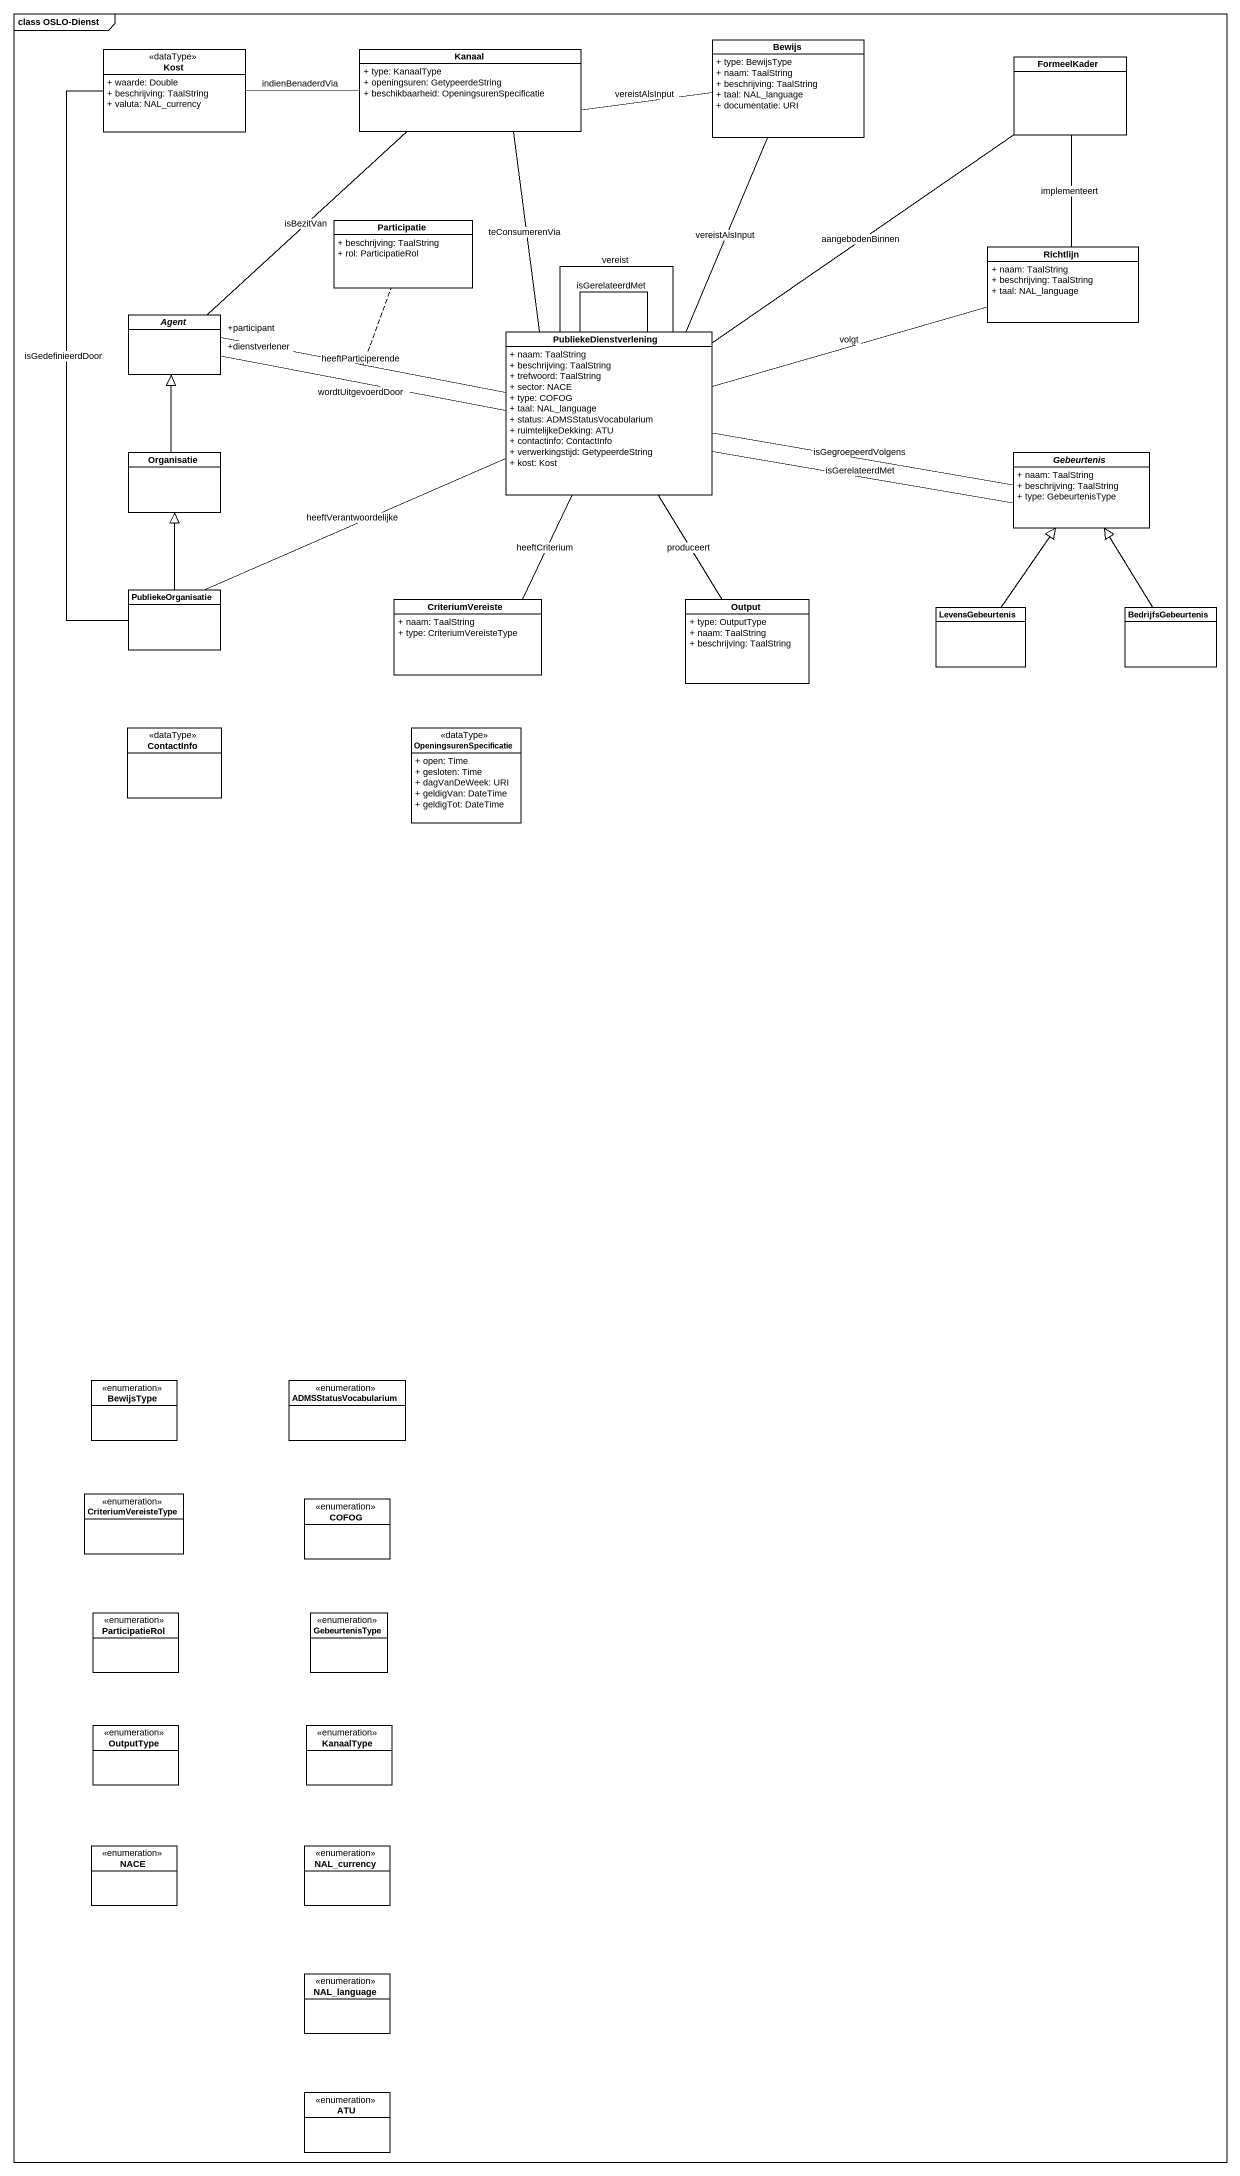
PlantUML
@startuml
mainframe class OSLO-Dienst
hide circle
hide empty members
skinparam classAttributeIconSize 0
class Kost <<dataType>> {
  + waarde: Double
  + beschrijving: TaalString
  + valuta: NAL_currency
}
class Kanaal {
  + type: KanaalType
  + openingsuren: GetypeerdeString
  + beschikbaarheid: OpeningsurenSpecificatie
}
class Bewijs {
  + type: BewijsType
  + naam: TaalString
  + beschrijving: TaalString
  + taal: NAL_language
  + documentatie: URI
}
class FormeelKader
class Participatie {
  + beschrijving: TaalString
  + rol: ParticipatieRol
}
class Richtlijn {
  + naam: TaalString
  + beschrijving: TaalString
  + taal: NAL_language
}
abstract class "Agent" as Agent_
class PubliekeDienstverlening {
  + naam: TaalString
  + beschrijving: TaalString
  + trefwoord: TaalString
  + sector: NACE
  + type: COFOG
  + taal: NAL_language
  + status: ADMSStatusVocabularium
  + ruimtelijkeDekking: ATU
  + contactinfo: ContactInfo
  + verwerkingstijd: GetypeerdeString
  + kost: Kost
}
class Organisatie
abstract class Gebeurtenis {
  + naam: TaalString
  + beschrijving: TaalString
  + type: GebeurtenisType
}
class PubliekeOrganisatie
class CriteriumVereiste {
  + naam: TaalString
  + type: CriteriumVereisteType
}
class Output {
  + type: OutputType
  + naam: TaalString
  + beschrijving: TaalString
}
class LevensGebeurtenis
class BedrijfsGebeurtenis
class ContactInfo <<dataType>>
class OpeningsurenSpecificatie <<dataType>> {
  + open: Time
  + gesloten: Time
  + dagVanDeWeek: URI
  + geldigVan: DateTime
  + geldigTot: DateTime
}
enum BewijsType
enum ADMSStatusVocabularium
enum CriteriumVereisteType
enum COFOG
enum ParticipatieRol
enum GebeurtenisType
enum OutputType
enum KanaalType
enum NACE
enum NAL_currency
enum NAL_language
enum ATU
Kost -right- Kanaal : indienBenaderdVia
Kost -- PubliekeOrganisatie : isGedefinieerdDoor
Kanaal -right- Bewijs : vereistAlsInput
Kanaal -- Agent_ : isBezitVan
Richtlijn -up- FormeelKader : implementeert
PubliekeDienstverlening -up- Kanaal : teConsumerenVia
PubliekeDienstverlening -up- Bewijs : vereistAlsInput
PubliekeDienstverlening -up- FormeelKader : aangebodenBinnen
PubliekeDienstverlening -right- Richtlijn : volgt
PubliekeDienstverlening -left- "+dienstverlener" Agent_ : wordtUitgevoerdDoor
PubliekeDienstverlening -left- "+participant" Agent_ : heeftParticiperende
(PubliekeDienstverlening, Agent_) .. Participatie
PubliekeDienstverlening -- PubliekeDienstverlening : vereist
PubliekeDienstverlening -- PubliekeDienstverlening : isGerelateerdMet
PubliekeDienstverlening -right- Gebeurtenis : isGegroepeerdVolgens
PubliekeDienstverlening -left- PubliekeOrganisatie : heeftVerantwoordelijke
PubliekeDienstverlening -- CriteriumVereiste : heeftCriterium
PubliekeDienstverlening -- Output : produceert
Organisatie -up-|> Agent_
Gebeurtenis -left- PubliekeDienstverlening : isGerelateerdMet
PubliekeOrganisatie -up-|> Organisatie
LevensGebeurtenis -up-|> Gebeurtenis
BedrijfsGebeurtenis -up-|> Gebeurtenis
@enduml
